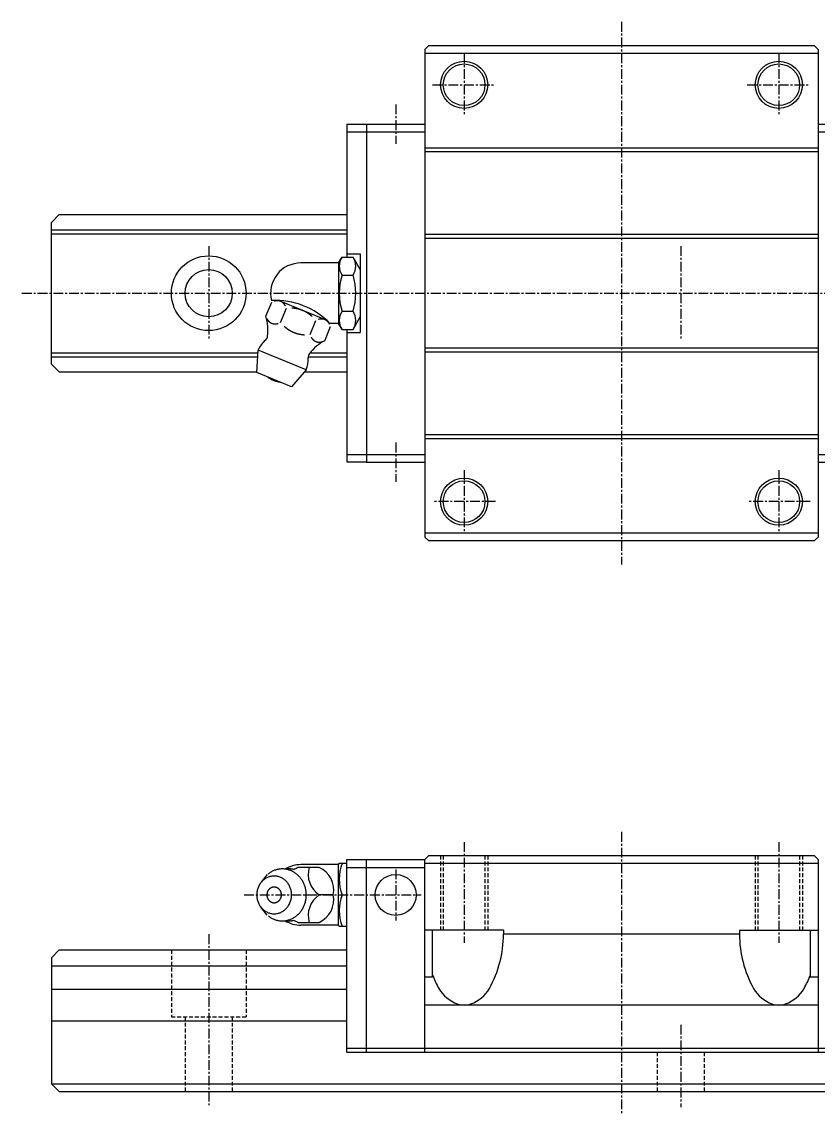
# Model space of a CAD drawing. Extents: x 10 to 336, y 10 to 186.
# Drawn here: x 106.7 to 208, y 47 to 186 of the extents above; entities that cross this region are included whole.
import ezdxf

# ---------------------------------------------------------------- set-up
doc = ezdxf.new("R2010")
doc.units = 0
doc.linetypes.add('CENTER', pattern=[2, 1.25, -0.25, 0.25, -0.25])
doc.linetypes.add('DASHED', pattern=[0.75, 0.5, -0.25])
doc.layers.get('0').update_dxf_attribs({"linetype": 'CONTINUOUS'})
doc.layers.add('CENTER', color=1, linetype='CENTER')

msp = doc.modelspace()

# ---------------------------------------------------------------- linework, layer by layer
at = {"color": 7, "linetype": 'CONTINUOUS'}
for p, q in [((158.46666, 182.99989), (157.96666, 182.49989)), ((157.96666, 182.49989), (157.96666, 120.49992)), ((158.46666, 182.99989), (207.46668, 182.99989)), ((207.46668, 182.99989), (207.96668, 182.49989)), ((207.96668, 182.49989), (207.96668, 120.49992)), ((157.96666, 181.9999), (207.96668, 181.9999)), ((148.06667, 172.99992), (148.06667, 156.09991)), ((148.06667, 172.99992), (150.56667, 172.99992)), ((150.56667, 172.99992), (150.56667, 129.99992)), ((150.56667, 172.99992), (157.96666, 172.99992)), ((207.96666, 172.99993), (215.36665, 172.99993)), ((148.06667, 171.99992), (150.56667, 171.99992)), ((150.56667, 171.99992), (157.96666, 171.99992)), ((207.96666, 171.99993), (215.36665, 171.99993)), ((157.96666, 169.99992), (207.96668, 169.99992)), ((157.96666, 169.49992), (207.96668, 169.49992)), ((110.50001, 160.49992), (111.50002, 161.49992)), ((111.5, 161.49993), (148.06667, 161.49993)), ((110.50001, 142.49989), (110.50001, 160.4999)), ((110.50002, 159.5673), (148.06667, 159.5673)), ((110.50002, 159.06731), (148.06667, 159.06731)), ((157.96666, 158.99992), (207.96668, 158.99992)), ((157.96666, 158.49992), (207.96668, 158.49992)), ((147.00989, 155.34991), (147.4429, 156.09991)), ((147.4429, 156.09991), (148.84289, 156.09991)), ((148.06667, 156.49992), (149.76665, 156.49992)), ((149.76665, 154.49991), (148.84289, 156.09992)), ((149.76665, 156.49992), (149.76665, 146.49992)), ((147.00987, 155.34991), (142.21875, 155.34991)), ((147.00989, 155.34991), (147.00989, 147.6499)), ((147.44291, 153.79991), (148.84288, 153.79991)), ((137.76613, 148.56215), (138.51002, 150.35804)), ((145.53707, 148.01892), (139.37055, 150.57318)), ((139.63699, 147.78722), (140.38087, 149.58311)), ((147.4429, 149.19992), (148.84289, 149.19992)), ((143.3787, 146.23735), (144.12258, 148.03324)), ((147.00987, 147.64992), (145.91363, 147.64992)), ((147.4429, 146.8999), (147.00989, 147.64991)), ((148.84289, 146.8999), (149.76665, 148.49991)), ((145.24955, 145.46242), (145.99344, 147.2583)), ((147.44289, 146.89992), (148.8429, 146.89992)), ((148.06667, 146.89992), (148.06667, 129.99992)), ((148.06667, 146.49992), (149.76665, 146.49992)), ((110.50002, 143.93255), (136.77832, 143.93255)), ((110.50002, 143.43255), (136.74278, 143.43255)), ((136.60101, 141.43764), (136.80276, 144.27652)), ((142.90036, 141.75081), (136.80276, 144.27652)), ((143.14412, 143.43255), (148.06667, 143.43255)), ((143.38823, 143.93255), (148.06667, 143.93255)), ((207.96668, 144.49989), (157.96666, 144.49989)), ((207.96668, 143.99989), (157.96666, 143.99989)), ((110.50003, 142.49992), (111.50004, 141.49993)), ((111.50003, 141.49993), (136.60543, 141.49993)), ((141.03562, 139.60075), (136.60101, 141.43763)), ((142.90036, 141.75081), (141.03563, 139.60076)), ((142.68277, 141.49993), (148.06667, 141.49993)), ((207.96668, 133.49989), (157.96666, 133.49989)), ((207.96668, 132.99989), (157.96666, 132.99989)), ((148.06667, 130.99992), (150.56667, 130.99992)), ((150.56667, 130.99992), (157.96666, 130.99992)), ((207.96666, 130.99993), (215.36665, 130.99993)), ((150.56667, 129.99992), (148.06667, 129.99992)), ((150.56667, 129.99992), (157.96666, 129.99992)), ((207.96666, 129.99993), (215.36665, 129.99993)), ((207.96668, 120.9999), (157.96666, 120.9999)), ((158.46666, 119.99992), (157.96666, 120.49992)), ((207.46668, 119.99992), (158.46666, 119.99992)), ((207.96668, 120.49992), (207.46668, 119.99992)), ((148.06669, 54.99992), (148.06669, 79.49992)), ((148.06669, 79.49992), (150.56669, 79.49992)), ((150.56669, 54.99992), (150.56669, 79.49992)), ((150.56669, 79.49992), (157.9667, 79.49992)), ((158.46638, 79.99992), (157.96643, 79.49996)), ((157.96666, 54.99992), (157.96666, 79.49992)), ((158.46638, 79.99992), (207.46642, 79.99992)), ((207.46639, 79.9999), (207.9664, 79.49988)), ((207.96665, 79.49992), (207.96665, 54.99992)), ((141.86557, 78.50732), (144.55002, 78.50732)), ((147.00987, 78.84991), (142.21455, 78.84991)), ((147.00987, 78.84992), (147.09647, 78.99992)), ((147.00987, 71.14992), (147.00987, 78.84992)), ((148.06669, 78.99992), (147.09647, 78.99992)), ((148.06638, 78.49992), (150.56638, 78.49992)), ((150.56669, 78.49992), (157.9667, 78.49992)), ((207.96665, 78.99992), (157.96666, 78.99992)), ((137.94832, 77.57793), (137.14268, 76.5717)), ((146.33803, 74.99992), (144.54218, 74.99992)), ((147.44289, 74.99992), (148.06669, 74.99992)), ((137.94832, 72.42191), (137.14268, 73.42814)), ((141.86557, 71.49252), (144.55002, 71.49252)), ((147.00987, 71.14991), (142.21875, 71.14991)), ((147.09647, 70.99993), (147.00987, 71.14993)), ((148.06669, 70.99992), (147.09647, 70.99992)), ((167.96657, 70.49992), (157.96657, 70.49992)), ((158.96655, 64.59991), (158.96655, 70.49992)), ((167.96657, 70.49992), (167.96657, 69.99991)), ((197.96658, 69.99992), (167.96657, 69.99992)), ((197.96657, 70.49992), (207.96657, 70.49992)), ((197.96657, 70.49992), (197.96657, 69.99991)), ((206.96658, 70.49992), (206.96658, 64.59991)), ((110.50001, 66.99992), (110.50001, 50.99995)), ((111.50001, 67.99992), (110.50006, 66.99997)), ((111.50001, 67.99992), (148.06669, 67.99992)), ((110.50001, 65.98692), (148.06669, 65.98692)), ((157.96663, 64.59991), (158.96655, 64.59991)), ((206.96658, 64.59991), (207.96651, 64.59991)), ((110.50001, 63.01294), (148.06669, 63.01294)), ((207.96665, 60.99997), (157.96666, 60.99997)), ((110.50001, 58.98692), (148.06669, 58.98692)), ((148.06669, 55.49992), (150.56669, 55.49992)), ((148.06669, 54.99992), (150.56669, 54.99992)), ((150.56669, 55.49992), (157.96666, 55.49992)), ((150.56669, 54.99992), (157.96666, 54.99992)), ((157.96666, 55.49992), (207.96665, 55.49992)), ((157.96666, 54.99992), (207.96665, 54.99992)), ((207.96665, 55.49992), (215.3667, 55.49992)), ((207.96665, 54.99992), (215.3667, 54.99992)), ((110.50001, 50.99995), (330.50001, 50.99995)), ((111.50008, 49.99995), (110.50003, 51)), ((111.50008, 49.99995), (329.49984, 49.99995))]:
    msp.add_line(p, q, dxfattribs=at)
at = {"color": 3, "linetype": 'DASHED'}
for p, q in [((159.9667, 79.99994), (159.9667, 70.49992)), ((160.3167, 79.99992), (160.3167, 70.49992)), ((165.6167, 79.99992), (165.6167, 70.49992)), ((165.9667, 79.99994), (165.9667, 70.49992)), ((199.9667, 79.99994), (199.9667, 70.49992)), ((200.3167, 79.99992), (200.3167, 70.49992)), ((205.6167, 79.99992), (205.6167, 70.49992)), ((205.9667, 79.99994), (205.9667, 70.49992)), ((125.75002, 67.99992), (125.75002, 59.49992)), ((135.25002, 67.99992), (135.25002, 59.49992)), ((125.75002, 59.49992), (135.25002, 59.49992)), ((127.50002, 59.49992), (127.50002, 49.99995)), ((133.50002, 59.49992), (133.50002, 49.99995)), ((187.50001, 54.99992), (187.50001, 49.99995)), ((193.50001, 54.99992), (193.50001, 49.99995))]:
    msp.add_line(p, q, dxfattribs=at)
at = {"color": 7, "linetype": 'CONTINUOUS'}
for points in [[(140.243, 149.906, 0), (140.236, 149.918, 0), (140.229, 149.93, 0), (140.222, 149.942, 0), (140.215, 149.954, 0), (140.208, 149.966, 0), (140.2, 149.977, 0), (140.193, 149.989, 0), (140.186, 150, 0), (140.178, 150.012, 0), (140.17, 150.023, 0), (140.163, 150.034, 0), (140.155, 150.045, 0), (140.147, 150.056, 0), (140.139, 150.067, 0), (140.131, 150.077, 0), (140.123, 150.088, 0), (140.115, 150.098, 0), (140.106, 150.109, 0), (140.098, 150.119, 0), (140.09, 150.129, 0), (140.081, 150.139, 0), (140.073, 150.149, 0), (140.064, 150.159, 0), (140.055, 150.169, 0), (140.046, 150.178, 0), (140.037, 150.188, 0), (140.028, 150.197, 0), (140.019, 150.206, 0), (140.01, 150.215, 0), (140.001, 150.224, 0), (139.992, 150.233, 0), (139.982, 150.242, 0), (139.973, 150.251, 0), (139.963, 150.259, 0), (139.954, 150.268, 0), (139.944, 150.276, 0), (139.935, 150.284, 0), (139.925, 150.292, 0), (139.915, 150.3, 0), (139.905, 150.308, 0), (139.895, 150.316, 0), (139.885, 150.323, 0), (139.875, 150.331, 0), (139.865, 150.338, 0), (139.854, 150.345, 0), (139.844, 150.352, 0), (139.834, 150.359, 0), (139.823, 150.366, 0), (139.813, 150.373, 0), (139.802, 150.38, 0), (139.791, 150.386, 0), (139.781, 150.392, 0), (139.77, 150.399, 0), (139.759, 150.405, 0), (139.748, 150.411, 0), (139.737, 150.416, 0), (139.726, 150.422, 0), (139.715, 150.428, 0), (139.704, 150.433, 0), (139.693, 150.438, 0), (139.682, 150.444, 0), (139.67, 150.449, 0), (139.659, 150.454, 0), (139.648, 150.458, 0), (139.636, 150.463, 0), (139.625, 150.468, 0), (139.613, 150.472, 0), (139.601, 150.476, 0), (139.59, 150.48, 0), (139.578, 150.485, 0), (139.566, 150.488, 0), (139.554, 150.492, 0), (139.543, 150.496, 0), (139.531, 150.499, 0), (139.519, 150.503, 0), (139.507, 150.506, 0), (139.495, 150.509, 0), (139.482, 150.512, 0), (139.47, 150.515, 0), (139.458, 150.517, 0), (139.446, 150.52, 0), (139.434, 150.522, 0), (139.421, 150.525, 0), (139.409, 150.527, 0), (139.397, 150.529, 0), (139.384, 150.531, 0), (139.372, 150.533, 0), (139.359, 150.534, 0), (139.347, 150.536, 0), (139.334, 150.537, 0), (139.321, 150.538, 0), (139.309, 150.539, 0), (139.296, 150.54, 0), (139.283, 150.541, 0), (139.271, 150.542, 0), (139.258, 150.542, 0), (139.245, 150.543, 0), (139.232, 150.543, 0), (139.219, 150.543, 0), (139.206, 150.543, 0), (139.193, 150.543, 0), (139.18, 150.543, 0), (139.167, 150.542, 0), (139.154, 150.542, 0), (139.141, 150.541, 0), (139.128, 150.54, 0), (139.115, 150.539, 0), (139.102, 150.538, 0), (139.089, 150.537, 0), (139.076, 150.536, 0), (139.063, 150.534, 0), (139.049, 150.533, 0), (139.036, 150.531, 0), (139.023, 150.529, 0), (139.01, 150.527, 0), (138.996, 150.525, 0), (138.983, 150.523, 0), (138.97, 150.52, 0), (138.956, 150.518, 0), (138.943, 150.515, 0), (138.93, 150.512, 0), (138.916, 150.509, 0), (138.903, 150.506, 0), (138.89, 150.503, 0), (138.876, 150.499, 0), (138.863, 150.496, 0), (138.849, 150.492, 0), (138.836, 150.489, 0)], [(143.648, 148.534, 0), (143.631, 148.55, 0), (143.614, 148.565, 0), (143.597, 148.58, 0), (143.58, 148.595, 0), (143.563, 148.61, 0), (143.546, 148.624, 0), (143.529, 148.639, 0), (143.512, 148.653, 0), (143.494, 148.668, 0), (143.477, 148.682, 0), (143.459, 148.696, 0), (143.442, 148.71, 0), (143.424, 148.724, 0), (143.407, 148.738, 0), (143.389, 148.752, 0), (143.371, 148.766, 0), (143.353, 148.779, 0), (143.335, 148.793, 0), (143.317, 148.806, 0), (143.299, 148.819, 0), (143.281, 148.832, 0), (143.263, 148.846, 0), (143.245, 148.858, 0), (143.227, 148.871, 0), (143.209, 148.884, 0), (143.19, 148.897, 0), (143.172, 148.909, 0), (143.153, 148.922, 0), (143.135, 148.934, 0), (143.116, 148.946, 0), (143.098, 148.958, 0), (143.079, 148.97, 0), (143.06, 148.982, 0), (143.041, 148.994, 0), (143.023, 149.005, 0), (143.004, 149.017, 0), (142.985, 149.028, 0), (142.966, 149.04, 0), (142.947, 149.051, 0), (142.928, 149.062, 0), (142.908, 149.073, 0), (142.889, 149.084, 0), (142.87, 149.095, 0), (142.851, 149.106, 0), (142.831, 149.116, 0), (142.812, 149.127, 0), (142.792, 149.137, 0), (142.773, 149.147, 0), (142.753, 149.157, 0), (142.734, 149.167, 0), (142.714, 149.177, 0), (142.694, 149.187, 0), (142.674, 149.197, 0), (142.655, 149.206, 0), (142.635, 149.216, 0), (142.615, 149.225, 0), (142.595, 149.234, 0), (142.575, 149.244, 0), (142.555, 149.253, 0), (142.535, 149.261, 0), (142.515, 149.27, 0), (142.494, 149.279, 0), (142.474, 149.288, 0), (142.454, 149.296, 0), (142.433, 149.304, 0), (142.413, 149.313, 0), (142.393, 149.321, 0), (142.372, 149.329, 0), (142.352, 149.337, 0), (142.331, 149.345, 0), (142.31, 149.352, 0), (142.29, 149.36, 0), (142.269, 149.367, 0), (142.248, 149.375, 0), (142.228, 149.382, 0), (142.207, 149.389, 0), (142.186, 149.396, 0), (142.165, 149.403, 0), (142.144, 149.41, 0), (142.123, 149.416, 0), (142.102, 149.423, 0), (142.081, 149.429, 0), (142.06, 149.436, 0), (142.038, 149.442, 0), (142.017, 149.448, 0), (141.996, 149.454, 0), (141.975, 149.46, 0), (141.953, 149.466, 0), (141.932, 149.471, 0), (141.911, 149.477, 0), (141.889, 149.482, 0), (141.868, 149.488, 0), (141.846, 149.493, 0), (141.825, 149.498, 0), (141.803, 149.503, 0), (141.781, 149.508, 0), (141.76, 149.512, 0), (141.738, 149.517, 0), (141.716, 149.521, 0), (141.694, 149.526, 0), (141.673, 149.53, 0), (141.651, 149.534, 0), (141.629, 149.538, 0), (141.607, 149.542, 0), (141.585, 149.546, 0), (141.563, 149.55, 0), (141.541, 149.553, 0), (141.519, 149.557, 0), (141.497, 149.56, 0), (141.475, 149.563, 0), (141.452, 149.567, 0), (141.43, 149.57, 0), (141.408, 149.572, 0), (141.386, 149.575, 0), (141.363, 149.578, 0), (141.341, 149.58, 0), (141.319, 149.583, 0), (141.296, 149.585, 0), (141.274, 149.587, 0), (141.251, 149.59, 0), (141.229, 149.591, 0), (141.206, 149.593, 0), (141.184, 149.595, 0), (141.161, 149.597, 0), (141.139, 149.598, 0), (141.116, 149.6, 0), (141.093, 149.601, 0), (141.071, 149.602, 0)], [(137.904, 148.239, 0), (137.911, 148.227, 0), (137.918, 148.215, 0), (137.925, 148.203, 0), (137.932, 148.191, 0), (137.939, 148.18, 0), (137.947, 148.168, 0), (137.954, 148.156, 0), (137.961, 148.145, 0), (137.969, 148.134, 0), (137.977, 148.122, 0), (137.984, 148.111, 0), (137.992, 148.1, 0), (138, 148.089, 0), (138.008, 148.079, 0), (138.016, 148.068, 0), (138.024, 148.057, 0), (138.032, 148.047, 0), (138.041, 148.036, 0), (138.049, 148.026, 0), (138.057, 148.016, 0), (138.066, 148.006, 0), (138.074, 147.996, 0), (138.083, 147.986, 0), (138.092, 147.977, 0), (138.101, 147.967, 0), (138.11, 147.958, 0), (138.119, 147.948, 0), (138.128, 147.939, 0), (138.137, 147.93, 0), (138.146, 147.921, 0), (138.155, 147.912, 0), (138.165, 147.903, 0), (138.174, 147.894, 0), (138.184, 147.886, 0), (138.193, 147.878, 0), (138.203, 147.869, 0), (138.213, 147.861, 0), (138.222, 147.853, 0), (138.232, 147.845, 0), (138.242, 147.837, 0), (138.252, 147.829, 0), (138.262, 147.822, 0), (138.272, 147.814, 0), (138.282, 147.807, 0), (138.293, 147.8, 0), (138.303, 147.793, 0), (138.313, 147.786, 0), (138.324, 147.779, 0), (138.334, 147.772, 0), (138.345, 147.766, 0), (138.356, 147.759, 0), (138.366, 147.753, 0), (138.377, 147.747, 0), (138.388, 147.741, 0), (138.399, 147.735, 0), (138.41, 147.729, 0), (138.421, 147.723, 0), (138.432, 147.718, 0), (138.443, 147.712, 0), (138.454, 147.707, 0), (138.465, 147.702, 0), (138.477, 147.697, 0), (138.488, 147.692, 0), (138.499, 147.687, 0), (138.511, 147.682, 0), (138.522, 147.678, 0), (138.534, 147.673, 0), (138.546, 147.669, 0), (138.557, 147.665, 0), (138.569, 147.661, 0), (138.581, 147.657, 0), (138.593, 147.653, 0), (138.604, 147.649, 0), (138.616, 147.646, 0), (138.628, 147.643, 0), (138.64, 147.639, 0), (138.652, 147.636, 0), (138.665, 147.633, 0), (138.677, 147.631, 0), (138.689, 147.628, 0), (138.701, 147.625, 0), (138.713, 147.623, 0), (138.726, 147.621, 0), (138.738, 147.618, 0), (138.75, 147.616, 0), (138.763, 147.615, 0), (138.775, 147.613, 0), (138.788, 147.611, 0), (138.8, 147.61, 0), (138.813, 147.608, 0), (138.826, 147.607, 0), (138.838, 147.606, 0), (138.851, 147.605, 0), (138.864, 147.604, 0), (138.876, 147.604, 0), (138.889, 147.603, 0), (138.902, 147.603, 0), (138.915, 147.602, 0), (138.928, 147.602, 0), (138.941, 147.602, 0), (138.954, 147.602, 0), (138.967, 147.603, 0), (138.98, 147.603, 0), (138.993, 147.604, 0), (139.006, 147.604, 0), (139.019, 147.605, 0), (139.032, 147.606, 0), (139.045, 147.607, 0), (139.058, 147.608, 0), (139.071, 147.61, 0), (139.084, 147.611, 0), (139.098, 147.613, 0), (139.111, 147.614, 0), (139.124, 147.616, 0), (139.137, 147.618, 0), (139.151, 147.62, 0), (139.164, 147.623, 0), (139.177, 147.625, 0), (139.191, 147.628, 0), (139.204, 147.63, 0), (139.217, 147.633, 0), (139.231, 147.636, 0), (139.244, 147.639, 0), (139.257, 147.642, 0), (139.271, 147.646, 0), (139.284, 147.649, 0), (139.298, 147.653, 0), (139.311, 147.657, 0)], [(145.855, 147.581, 0), (145.848, 147.593, 0), (145.841, 147.605, 0), (145.834, 147.617, 0), (145.827, 147.629, 0), (145.82, 147.641, 0), (145.813, 147.653, 0), (145.806, 147.664, 0), (145.798, 147.675, 0), (145.791, 147.687, 0), (145.783, 147.698, 0), (145.775, 147.709, 0), (145.767, 147.72, 0), (145.76, 147.731, 0), (145.752, 147.742, 0), (145.744, 147.753, 0), (145.735, 147.763, 0), (145.727, 147.774, 0), (145.719, 147.784, 0), (145.711, 147.794, 0), (145.702, 147.804, 0), (145.694, 147.814, 0), (145.685, 147.824, 0), (145.676, 147.834, 0), (145.668, 147.844, 0), (145.659, 147.853, 0), (145.65, 147.863, 0), (145.641, 147.872, 0), (145.632, 147.882, 0), (145.623, 147.891, 0), (145.614, 147.9, 0), (145.604, 147.909, 0), (145.595, 147.917, 0), (145.585, 147.926, 0), (145.576, 147.935, 0), (145.566, 147.943, 0), (145.557, 147.951, 0), (145.547, 147.959, 0), (145.537, 147.967, 0), (145.527, 147.975, 0), (145.518, 147.983, 0), (145.508, 147.991, 0), (145.497, 147.999, 0), (145.487, 148.006, 0), (145.477, 148.013, 0), (145.467, 148.021, 0), (145.457, 148.028, 0), (145.446, 148.035, 0), (145.436, 148.041, 0), (145.425, 148.048, 0), (145.415, 148.055, 0), (145.404, 148.061, 0), (145.393, 148.068, 0), (145.382, 148.074, 0), (145.372, 148.08, 0), (145.361, 148.086, 0), (145.35, 148.092, 0), (145.339, 148.097, 0), (145.328, 148.103, 0), (145.317, 148.108, 0), (145.305, 148.114, 0), (145.294, 148.119, 0), (145.283, 148.124, 0), (145.271, 148.129, 0), (145.26, 148.134, 0), (145.249, 148.138, 0), (145.237, 148.143, 0), (145.226, 148.147, 0), (145.214, 148.152, 0), (145.202, 148.156, 0), (145.191, 148.16, 0), (145.179, 148.164, 0), (145.167, 148.167, 0), (145.155, 148.171, 0), (145.143, 148.174, 0), (145.131, 148.178, 0), (145.119, 148.181, 0), (145.107, 148.184, 0), (145.095, 148.187, 0), (145.083, 148.19, 0), (145.071, 148.193, 0), (145.058, 148.195, 0), (145.046, 148.198, 0), (145.034, 148.2, 0), (145.022, 148.202, 0), (145.009, 148.204, 0), (144.997, 148.206, 0), (144.984, 148.208, 0), (144.972, 148.209, 0), (144.959, 148.211, 0), (144.947, 148.212, 0), (144.934, 148.213, 0), (144.921, 148.214, 0), (144.909, 148.215, 0), (144.896, 148.216, 0), (144.883, 148.217, 0), (144.87, 148.217, 0), (144.858, 148.218, 0), (144.845, 148.218, 0), (144.832, 148.218, 0), (144.819, 148.218, 0), (144.806, 148.218, 0), (144.793, 148.218, 0), (144.78, 148.217, 0), (144.767, 148.217, 0), (144.754, 148.216, 0), (144.741, 148.215, 0), (144.728, 148.215, 0), (144.715, 148.213, 0), (144.702, 148.212, 0), (144.688, 148.211, 0), (144.675, 148.209, 0), (144.662, 148.208, 0), (144.649, 148.206, 0), (144.636, 148.204, 0), (144.622, 148.202, 0), (144.609, 148.2, 0), (144.596, 148.198, 0), (144.582, 148.195, 0), (144.569, 148.193, 0), (144.556, 148.19, 0), (144.542, 148.187, 0), (144.529, 148.184, 0), (144.516, 148.181, 0), (144.502, 148.178, 0), (144.489, 148.175, 0), (144.475, 148.171, 0), (144.462, 148.168, 0), (144.449, 148.164, 0)], [(140.111, 147.286, 0), (140.128, 147.271, 0), (140.145, 147.256, 0), (140.162, 147.241, 0), (140.179, 147.226, 0), (140.196, 147.211, 0), (140.214, 147.196, 0), (140.231, 147.182, 0), (140.248, 147.167, 0), (140.265, 147.153, 0), (140.283, 147.138, 0), (140.3, 147.124, 0), (140.318, 147.11, 0), (140.335, 147.096, 0), (140.353, 147.082, 0), (140.371, 147.068, 0), (140.389, 147.055, 0), (140.406, 147.041, 0), (140.424, 147.028, 0), (140.442, 147.014, 0), (140.46, 147.001, 0), (140.478, 146.988, 0), (140.496, 146.975, 0), (140.515, 146.962, 0), (140.533, 146.949, 0), (140.551, 146.936, 0), (140.569, 146.924, 0), (140.588, 146.911, 0), (140.606, 146.899, 0), (140.625, 146.887, 0), (140.643, 146.874, 0), (140.662, 146.862, 0), (140.681, 146.85, 0), (140.699, 146.838, 0), (140.718, 146.827, 0), (140.737, 146.815, 0), (140.756, 146.803, 0), (140.775, 146.792, 0), (140.794, 146.781, 0), (140.813, 146.769, 0), (140.832, 146.758, 0), (140.851, 146.747, 0), (140.87, 146.736, 0), (140.89, 146.726, 0), (140.909, 146.715, 0), (140.928, 146.704, 0), (140.948, 146.694, 0), (140.967, 146.684, 0), (140.987, 146.673, 0), (141.006, 146.663, 0), (141.026, 146.653, 0), (141.046, 146.643, 0), (141.065, 146.633, 0), (141.085, 146.624, 0), (141.105, 146.614, 0), (141.125, 146.605, 0), (141.145, 146.595, 0), (141.165, 146.586, 0), (141.185, 146.577, 0), (141.205, 146.568, 0), (141.225, 146.559, 0), (141.245, 146.55, 0), (141.265, 146.541, 0), (141.285, 146.533, 0), (141.306, 146.524, 0), (141.326, 146.516, 0), (141.346, 146.508, 0), (141.367, 146.5, 0), (141.387, 146.492, 0), (141.408, 146.484, 0), (141.429, 146.476, 0), (141.449, 146.468, 0), (141.47, 146.461, 0), (141.49, 146.453, 0), (141.511, 146.446, 0), (141.532, 146.439, 0), (141.553, 146.431, 0), (141.574, 146.424, 0), (141.595, 146.418, 0), (141.616, 146.411, 0), (141.637, 146.404, 0), (141.658, 146.398, 0), (141.679, 146.391, 0), (141.7, 146.385, 0), (141.721, 146.379, 0), (141.742, 146.372, 0), (141.764, 146.366, 0), (141.785, 146.361, 0), (141.806, 146.355, 0), (141.828, 146.349, 0), (141.849, 146.344, 0), (141.87, 146.338, 0), (141.892, 146.333, 0), (141.913, 146.328, 0), (141.935, 146.323, 0), (141.957, 146.318, 0), (141.978, 146.313, 0), (142, 146.308, 0), (142.022, 146.303, 0), (142.043, 146.299, 0), (142.065, 146.295, 0), (142.087, 146.29, 0), (142.109, 146.286, 0), (142.131, 146.282, 0), (142.153, 146.278, 0), (142.175, 146.274, 0), (142.197, 146.271, 0), (142.219, 146.267, 0), (142.241, 146.264, 0), (142.263, 146.26, 0), (142.285, 146.257, 0), (142.307, 146.254, 0), (142.329, 146.251, 0), (142.352, 146.248, 0), (142.374, 146.245, 0), (142.396, 146.243, 0), (142.418, 146.24, 0), (142.441, 146.238, 0), (142.463, 146.235, 0), (142.486, 146.233, 0), (142.508, 146.231, 0), (142.531, 146.229, 0), (142.553, 146.227, 0), (142.576, 146.225, 0), (142.598, 146.224, 0), (142.621, 146.222, 0), (142.643, 146.221, 0), (142.666, 146.22, 0), (142.689, 146.218, 0)], [(143.517, 145.914, 0), (143.524, 145.902, 0), (143.531, 145.89, 0), (143.538, 145.878, 0), (143.545, 145.867, 0), (143.552, 145.855, 0), (143.559, 145.843, 0), (143.567, 145.832, 0), (143.574, 145.82, 0), (143.582, 145.809, 0), (143.589, 145.798, 0), (143.597, 145.786, 0), (143.605, 145.775, 0), (143.613, 145.765, 0), (143.621, 145.754, 0), (143.629, 145.743, 0), (143.637, 145.733, 0), (143.645, 145.722, 0), (143.653, 145.712, 0), (143.661, 145.701, 0), (143.67, 145.691, 0), (143.678, 145.681, 0), (143.687, 145.671, 0), (143.696, 145.661, 0), (143.704, 145.652, 0), (143.713, 145.642, 0), (143.722, 145.633, 0), (143.731, 145.623, 0), (143.74, 145.614, 0), (143.749, 145.605, 0), (143.759, 145.596, 0), (143.768, 145.587, 0), (143.777, 145.578, 0), (143.787, 145.57, 0), (143.796, 145.561, 0), (143.806, 145.553, 0), (143.815, 145.544, 0), (143.825, 145.536, 0), (143.835, 145.528, 0), (143.845, 145.52, 0), (143.855, 145.512, 0), (143.865, 145.505, 0), (143.875, 145.497, 0), (143.885, 145.49, 0), (143.895, 145.482, 0), (143.905, 145.475, 0), (143.916, 145.468, 0), (143.926, 145.461, 0), (143.936, 145.454, 0), (143.947, 145.448, 0), (143.958, 145.441, 0), (143.968, 145.434, 0), (143.979, 145.428, 0), (143.99, 145.422, 0), (144.001, 145.416, 0), (144.011, 145.41, 0), (144.022, 145.404, 0), (144.033, 145.398, 0), (144.044, 145.393, 0), (144.056, 145.387, 0), (144.067, 145.382, 0), (144.078, 145.377, 0), (144.089, 145.372, 0), (144.101, 145.367, 0), (144.112, 145.362, 0), (144.124, 145.357, 0), (144.135, 145.353, 0), (144.147, 145.348, 0), (144.158, 145.344, 0), (144.17, 145.34, 0), (144.182, 145.336, 0), (144.193, 145.332, 0), (144.205, 145.328, 0), (144.217, 145.325, 0), (144.229, 145.321, 0), (144.241, 145.318, 0), (144.253, 145.315, 0), (144.265, 145.312, 0), (144.277, 145.309, 0), (144.289, 145.306, 0), (144.301, 145.303, 0), (144.314, 145.3, 0), (144.326, 145.298, 0), (144.338, 145.296, 0), (144.351, 145.294, 0), (144.363, 145.292, 0), (144.375, 145.29, 0), (144.388, 145.288, 0), (144.4, 145.286, 0), (144.413, 145.285, 0), (144.426, 145.283, 0), (144.438, 145.282, 0), (144.451, 145.281, 0), (144.463, 145.28, 0), (144.476, 145.279, 0), (144.489, 145.279, 0), (144.502, 145.278, 0), (144.515, 145.278, 0), (144.527, 145.278, 0), (144.54, 145.277, 0), (144.553, 145.277, 0), (144.566, 145.278, 0), (144.579, 145.278, 0), (144.592, 145.278, 0), (144.605, 145.279, 0), (144.618, 145.279, 0), (144.631, 145.28, 0), (144.644, 145.281, 0), (144.657, 145.282, 0), (144.671, 145.283, 0), (144.684, 145.285, 0), (144.697, 145.286, 0), (144.71, 145.288, 0), (144.723, 145.29, 0), (144.737, 145.291, 0), (144.75, 145.293, 0), (144.763, 145.296, 0), (144.776, 145.298, 0), (144.79, 145.3, 0), (144.803, 145.303, 0), (144.816, 145.306, 0), (144.83, 145.308, 0), (144.843, 145.311, 0), (144.857, 145.314, 0), (144.87, 145.318, 0), (144.883, 145.321, 0), (144.897, 145.324, 0), (144.91, 145.328, 0), (144.924, 145.332, 0)], [(138.041, 72.345, 0), (138.126, 72.279, 0), (138.214, 72.2163, 0), (138.304, 72.1568, 0), (138.395, 72.1008, 0), (138.488, 72.0482, 0), (138.583, 71.999, 0), (138.68, 71.9535, 0), (138.777, 71.9116, 0), (138.876, 71.8733, 0), (138.976, 71.8388, 0), (139.078, 71.808, 0), (139.18, 71.781, 0), (139.283, 71.7579, 0), (139.386, 71.7386, 0), (139.49, 71.7232, 0), (139.595, 71.7116, 0), (139.7, 71.704, 0), (139.805, 71.7003, 0), (139.91, 71.7005, 0), (140.015, 71.7047, 0), (140.12, 71.7127, 0), (140.224, 71.7247, 0), (140.329, 71.7406, 0), (140.432, 71.7603, 0), (140.535, 71.7839, 0), (140.637, 71.8113, 0), (140.738, 71.8425, 0), (140.838, 71.8775, 0), (140.937, 71.9161, 0), (141.035, 71.9585, 0), (141.131, 72.0044, 0), (141.225, 72.0539, 0), (141.318, 72.1069, 0), (141.41, 72.1634, 0), (141.499, 72.2232, 0), (141.586, 72.2863, 0), (141.672, 72.3527, 0), (141.755, 72.4222, 0), (141.836, 72.4947, 0), (141.915, 72.5703, 0), (141.991, 72.6487, 0), (142.064, 72.7299, 0), (142.135, 72.8138, 0), (142.204, 72.9003, 0), (142.269, 72.9894, 0), (142.332, 73.0808, 0), (142.391, 73.1745, 0), (142.448, 73.2703, 0), (142.502, 73.3682, 0), (142.552, 73.4681, 0), (142.599, 73.5698, 0), (142.643, 73.6731, 0), (142.684, 73.7781, 0), (142.721, 73.8845, 0), (142.755, 73.9922, 0), (142.785, 74.1011, 0), (142.812, 74.2111, 0), (142.835, 74.3221, 0), (142.855, 74.4338, 0), (142.871, 74.5462, 0), (142.884, 74.6592, 0), (142.893, 74.7725, 0), (142.899, 74.8862, 0), (142.9, 74.9999, 0), (142.899, 75.1137, 0), (142.893, 75.2273, 0), (142.884, 75.3407, 0), (142.871, 75.4536, 0), (142.855, 75.566, 0), (142.835, 75.6778, 0), (142.812, 75.7887, 0), (142.785, 75.8987, 0), (142.755, 76.0076, 0), (142.721, 76.1154, 0), (142.684, 76.2218, 0), (142.643, 76.3267, 0), (142.599, 76.4301, 0), (142.552, 76.5318, 0), (142.502, 76.6316, 0), (142.448, 76.7295, 0), (142.391, 76.8254, 0), (142.332, 76.9191, 0), (142.269, 77.0105, 0), (142.204, 77.0995, 0), (142.135, 77.186, 0), (142.064, 77.2699, 0), (141.991, 77.3512, 0), (141.915, 77.4296, 0), (141.836, 77.5051, 0), (141.755, 77.5777, 0), (141.672, 77.6472, 0), (141.586, 77.7135, 0), (141.499, 77.7766, 0), (141.41, 77.8365, 0), (141.318, 77.8929, 0), (141.225, 77.9459, 0), (141.131, 77.9954, 0), (141.035, 78.0414, 0), (140.937, 78.0837, 0), (140.838, 78.1224, 0), (140.738, 78.1573, 0), (140.637, 78.1885, 0), (140.535, 78.216, 0), (140.432, 78.2395, 0), (140.329, 78.2593, 0), (140.224, 78.2751, 0), (140.12, 78.2871, 0), (140.015, 78.2952, 0), (139.91, 78.2993, 0), (139.805, 78.2995, 0), (139.7, 78.2958, 0), (139.595, 78.2882, 0), (139.49, 78.2767, 0), (139.386, 78.2613, 0), (139.283, 78.242, 0), (139.18, 78.2188, 0), (139.078, 78.1918, 0), (138.976, 78.161, 0), (138.876, 78.1265, 0), (138.777, 78.0883, 0), (138.68, 78.0463, 0), (138.583, 78.0008, 0), (138.488, 77.9517, 0), (138.395, 77.8991, 0), (138.304, 77.843, 0), (138.214, 77.7835, 0), (138.126, 77.7208, 0), (138.041, 77.6548, 0)], [(141.225, 78.2526, 0), (141.218, 78.2539, 0), (141.211, 78.2552, 0), (141.204, 78.2565, 0), (141.197, 78.2577, 0), (141.19, 78.2589, 0), (141.183, 78.2602, 0), (141.176, 78.2613, 0), (141.169, 78.2625, 0), (141.162, 78.2637, 0), (141.155, 78.2648, 0), (141.148, 78.2659, 0), (141.141, 78.267, 0), (141.134, 78.2681, 0), (141.127, 78.2692, 0), (141.119, 78.2702, 0), (141.112, 78.2712, 0), (141.105, 78.2722, 0), (141.098, 78.2732, 0), (141.091, 78.2742, 0), (141.084, 78.2752, 0), (141.077, 78.2761, 0), (141.07, 78.277, 0), (141.063, 78.2779, 0), (141.056, 78.2788, 0), (141.048, 78.2797, 0), (141.041, 78.2805, 0), (141.034, 78.2813, 0), (141.027, 78.2822, 0), (141.02, 78.283, 0), (141.013, 78.2837, 0), (141.006, 78.2845, 0), (140.999, 78.2852, 0), (140.992, 78.2859, 0), (140.984, 78.2866, 0), (140.977, 78.2873, 0), (140.97, 78.288, 0), (140.963, 78.2886, 0), (140.956, 78.2893, 0), (140.949, 78.2899, 0), (140.942, 78.2905, 0), (140.934, 78.2911, 0), (140.927, 78.2916, 0), (140.92, 78.2922, 0), (140.913, 78.2927, 0), (140.906, 78.2932, 0), (140.899, 78.2937, 0), (140.892, 78.2941, 0), (140.885, 78.2946, 0), (140.877, 78.295, 0), (140.87, 78.2954, 0), (140.863, 78.2958, 0), (140.856, 78.2962, 0), (140.849, 78.2966, 0), (140.842, 78.2969, 0), (140.835, 78.2972, 0), (140.827, 78.2975, 0), (140.82, 78.2978, 0), (140.813, 78.2981, 0), (140.806, 78.2983, 0), (140.799, 78.2986, 0), (140.792, 78.2988, 0), (140.784, 78.299, 0), (140.777, 78.2991, 0), (140.77, 78.2993, 0), (140.763, 78.2994, 0), (140.756, 78.2996, 0), (140.749, 78.2997, 0), (140.742, 78.2998, 0), (140.734, 78.2998, 0), (140.727, 78.2999, 0), (140.72, 78.2999, 0), (140.713, 78.2999, 0), (140.706, 78.2999, 0), (140.699, 78.2999, 0), (140.691, 78.2999, 0), (140.684, 78.2998, 0), (140.677, 78.2997, 0), (140.67, 78.2996, 0), (140.663, 78.2995, 0), (140.656, 78.2994, 0), (140.649, 78.2992, 0), (140.641, 78.2991, 0), (140.634, 78.2989, 0), (140.627, 78.2987, 0), (140.62, 78.2984, 0), (140.613, 78.2982, 0), (140.606, 78.2979, 0), (140.599, 78.2977, 0), (140.591, 78.2974, 0), (140.584, 78.2971, 0), (140.577, 78.2967, 0), (140.57, 78.2964, 0), (140.563, 78.296, 0), (140.556, 78.2956, 0), (140.549, 78.2952, 0), (140.541, 78.2948, 0), (140.534, 78.2944, 0), (140.527, 78.2939, 0), (140.52, 78.2934, 0), (140.513, 78.2929, 0), (140.506, 78.2924, 0), (140.499, 78.2919, 0), (140.491, 78.2913, 0), (140.484, 78.2908, 0), (140.477, 78.2902, 0), (140.47, 78.2896, 0), (140.463, 78.289, 0), (140.456, 78.2883, 0), (140.449, 78.2877, 0), (140.441, 78.287, 0), (140.434, 78.2863, 0), (140.427, 78.2856, 0), (140.42, 78.2848, 0), (140.413, 78.2841, 0), (140.406, 78.2833, 0), (140.399, 78.2825, 0), (140.392, 78.2817, 0), (140.385, 78.2809, 0), (140.377, 78.2801, 0), (140.37, 78.2792, 0), (140.363, 78.2784, 0), (140.356, 78.2775, 0), (140.349, 78.2765, 0), (140.342, 78.2756, 0), (140.335, 78.2747, 0), (140.328, 78.2737, 0), (140.321, 78.2727, 0), (140.314, 78.2717, 0)], [(138.818, 72.5999, 0), (138.927, 72.6028, 0), (139.036, 72.6115, 0), (139.144, 72.6259, 0), (139.251, 72.646, 0), (139.357, 72.6718, 0), (139.462, 72.7033, 0), (139.565, 72.7402, 0), (139.667, 72.7826, 0), (139.766, 72.8303, 0), (139.864, 72.8833, 0), (139.958, 72.9414, 0), (140.05, 73.0044, 0), (140.139, 73.0722, 0), (140.225, 73.1447, 0), (140.307, 73.2216, 0), (140.386, 73.3029, 0), (140.461, 73.3882, 0), (140.532, 73.4774, 0), (140.599, 73.5702, 0), (140.662, 73.6666, 0), (140.72, 73.7661, 0), (140.774, 73.8686, 0), (140.823, 73.9738, 0), (140.867, 74.0815, 0), (140.906, 74.1914, 0), (140.94, 74.3032, 0), (140.969, 74.4168, 0), (140.993, 74.5317, 0), (141.012, 74.6478, 0), (141.025, 74.7647, 0), (141.033, 74.8822, 0), (141.036, 74.9999, 0), (141.033, 75.1177, 0), (141.025, 75.2352, 0), (141.012, 75.3521, 0), (140.993, 75.4681, 0), (140.969, 75.5831, 0), (140.94, 75.6966, 0), (140.906, 75.8085, 0), (140.867, 75.9184, 0), (140.823, 76.0261, 0), (140.774, 76.1313, 0), (140.72, 76.2338, 0), (140.662, 76.3333, 0), (140.599, 76.4296, 0), (140.532, 76.5225, 0), (140.461, 76.6117, 0), (140.386, 76.697, 0), (140.307, 76.7782, 0), (140.225, 76.8551, 0), (140.139, 76.9276, 0), (140.05, 76.9954, 0), (139.958, 77.0585, 0), (139.864, 77.1165, 0), (139.766, 77.1695, 0), (139.667, 77.2172, 0), (139.565, 77.2596, 0), (139.462, 77.2966, 0), (139.357, 77.328, 0), (139.251, 77.3538, 0), (139.144, 77.3739, 0), (139.036, 77.3884, 0), (138.927, 77.397, 0), (138.818, 77.3999, 0), (138.71, 77.397, 0), (138.601, 77.3884, 0), (138.493, 77.3739, 0), (138.386, 77.3538, 0), (138.28, 77.328, 0), (138.175, 77.2966, 0), (138.071, 77.2596, 0), (137.97, 77.2172, 0), (137.87, 77.1695, 0), (137.773, 77.1165, 0), (137.678, 77.0585, 0), (137.586, 76.9954, 0), (137.497, 76.9276, 0), (137.412, 76.8551, 0), (137.329, 76.7782, 0), (137.25, 76.697, 0), (137.175, 76.6117, 0), (137.104, 76.5225, 0), (137.037, 76.4296, 0), (136.975, 76.3333, 0), (136.916, 76.2338, 0), (136.863, 76.1313, 0), (136.814, 76.0261, 0), (136.77, 75.9184, 0), (136.731, 75.8085, 0), (136.696, 75.6966, 0), (136.667, 75.5831, 0), (136.644, 75.4681, 0), (136.625, 75.3521, 0), (136.612, 75.2352, 0), (136.604, 75.1177, 0), (136.601, 74.9999, 0), (136.604, 74.8822, 0), (136.612, 74.7647, 0), (136.625, 74.6478, 0), (136.644, 74.5317, 0), (136.667, 74.4168, 0), (136.696, 74.3032, 0), (136.731, 74.1914, 0), (136.77, 74.0815, 0), (136.814, 73.9738, 0), (136.863, 73.8686, 0), (136.916, 73.7661, 0), (136.975, 73.6666, 0), (137.037, 73.5702, 0), (137.104, 73.4774, 0), (137.175, 73.3882, 0), (137.25, 73.3029, 0), (137.329, 73.2216, 0), (137.412, 73.1447, 0), (137.497, 73.0722, 0), (137.586, 73.0044, 0), (137.678, 72.9414, 0), (137.773, 72.8833, 0), (137.87, 72.8303, 0), (137.97, 72.7826, 0), (138.071, 72.7402, 0), (138.175, 72.7033, 0), (138.28, 72.6718, 0), (138.386, 72.646, 0), (138.493, 72.6259, 0), (138.601, 72.6115, 0), (138.71, 72.6028, 0), (138.818, 72.5999, 0)], [(138.818, 73.9999, 0), (138.864, 74.0011, 0), (138.909, 74.0047, 0), (138.954, 74.0107, 0), (138.999, 74.0191, 0), (139.043, 74.0299, 0), (139.087, 74.043, 0), (139.13, 74.0584, 0), (139.172, 74.076, 0), (139.213, 74.0959, 0), (139.254, 74.118, 0), (139.293, 74.1422, 0), (139.332, 74.1685, 0), (139.369, 74.1967, 0), (139.404, 74.2269, 0), (139.439, 74.259, 0), (139.472, 74.2928, 0), (139.503, 74.3284, 0), (139.532, 74.3655, 0), (139.56, 74.4042, 0), (139.586, 74.4444, 0), (139.611, 74.4858, 0), (139.633, 74.5285, 0), (139.653, 74.5724, 0), (139.672, 74.6172, 0), (139.688, 74.663, 0), (139.702, 74.7096, 0), (139.715, 74.7569, 0), (139.724, 74.8048, 0), (139.732, 74.8532, 0), (139.738, 74.9019, 0), (139.741, 74.9509, 0), (139.742, 74.9999, 0), (139.741, 75.049, 0), (139.738, 75.0979, 0), (139.732, 75.1466, 0), (139.724, 75.195, 0), (139.715, 75.2429, 0), (139.702, 75.2902, 0), (139.688, 75.3368, 0), (139.672, 75.3826, 0), (139.653, 75.4275, 0), (139.633, 75.4713, 0), (139.611, 75.514, 0), (139.586, 75.5555, 0), (139.56, 75.5956, 0), (139.532, 75.6343, 0), (139.503, 75.6715, 0), (139.472, 75.707, 0), (139.439, 75.7409, 0), (139.404, 75.7729, 0), (139.369, 75.8031, 0), (139.332, 75.8314, 0), (139.293, 75.8576, 0), (139.254, 75.8818, 0), (139.213, 75.9039, 0), (139.172, 75.9238, 0), (139.13, 75.9415, 0), (139.087, 75.9569, 0), (139.043, 75.9699, 0), (138.999, 75.9807, 0), (138.954, 75.9891, 0), (138.909, 75.9951, 0), (138.864, 75.9987, 0), (138.818, 75.9999, 0), (138.773, 75.9987, 0), (138.728, 75.9951, 0), (138.683, 75.9891, 0), (138.638, 75.9807, 0), (138.594, 75.9699, 0), (138.55, 75.9569, 0), (138.507, 75.9415, 0), (138.465, 75.9238, 0), (138.423, 75.9039, 0), (138.383, 75.8818, 0), (138.343, 75.8576, 0), (138.305, 75.8314, 0), (138.268, 75.8031, 0), (138.232, 75.7729, 0), (138.198, 75.7409, 0), (138.165, 75.707, 0), (138.134, 75.6715, 0), (138.104, 75.6343, 0), (138.076, 75.5956, 0), (138.05, 75.5555, 0), (138.026, 75.514, 0), (138.004, 75.4713, 0), (137.983, 75.4275, 0), (137.965, 75.3826, 0), (137.948, 75.3368, 0), (137.934, 75.2902, 0), (137.922, 75.2429, 0), (137.912, 75.195, 0), (137.904, 75.1466, 0), (137.899, 75.0979, 0), (137.896, 75.049, 0), (137.894, 74.9999, 0), (137.896, 74.9509, 0), (137.899, 74.9019, 0), (137.904, 74.8532, 0), (137.912, 74.8048, 0), (137.922, 74.7569, 0), (137.934, 74.7096, 0), (137.948, 74.663, 0), (137.965, 74.6172, 0), (137.983, 74.5724, 0), (138.004, 74.5285, 0), (138.026, 74.4858, 0), (138.05, 74.4444, 0), (138.076, 74.4042, 0), (138.104, 74.3655, 0), (138.134, 74.3284, 0), (138.165, 74.2928, 0), (138.198, 74.259, 0), (138.232, 74.2269, 0), (138.268, 74.1967, 0), (138.305, 74.1685, 0), (138.343, 74.1422, 0), (138.383, 74.118, 0), (138.423, 74.0959, 0), (138.465, 74.076, 0), (138.507, 74.0584, 0), (138.55, 74.043, 0), (138.594, 74.0299, 0), (138.638, 74.0191, 0), (138.683, 74.0107, 0), (138.728, 74.0047, 0), (138.773, 74.0011, 0), (138.818, 73.9999, 0)], [(140.314, 71.7281, 0), (140.321, 71.7271, 0), (140.328, 71.7261, 0), (140.335, 71.7252, 0), (140.342, 71.7242, 0), (140.349, 71.7233, 0), (140.356, 71.7224, 0), (140.363, 71.7215, 0), (140.37, 71.7206, 0), (140.377, 71.7198, 0), (140.385, 71.7189, 0), (140.392, 71.7181, 0), (140.399, 71.7173, 0), (140.406, 71.7165, 0), (140.413, 71.7157, 0), (140.42, 71.715, 0), (140.427, 71.7143, 0), (140.434, 71.7136, 0), (140.441, 71.7129, 0), (140.449, 71.7122, 0), (140.456, 71.7115, 0), (140.463, 71.7109, 0), (140.47, 71.7103, 0), (140.477, 71.7097, 0), (140.484, 71.7091, 0), (140.491, 71.7085, 0), (140.499, 71.708, 0), (140.506, 71.7074, 0), (140.513, 71.7069, 0), (140.52, 71.7064, 0), (140.527, 71.7059, 0), (140.534, 71.7055, 0), (140.541, 71.705, 0), (140.549, 71.7046, 0), (140.556, 71.7042, 0), (140.563, 71.7038, 0), (140.57, 71.7035, 0), (140.577, 71.7031, 0), (140.584, 71.7028, 0), (140.591, 71.7025, 0), (140.599, 71.7022, 0), (140.606, 71.7019, 0), (140.613, 71.7016, 0), (140.62, 71.7014, 0), (140.627, 71.7012, 0), (140.634, 71.701, 0), (140.641, 71.7008, 0), (140.649, 71.7006, 0), (140.656, 71.7005, 0), (140.663, 71.7003, 0), (140.67, 71.7002, 0), (140.677, 71.7001, 0), (140.684, 71.7, 0), (140.691, 71.7, 0), (140.699, 71.6999, 0), (140.706, 71.6999, 0), (140.713, 71.6999, 0), (140.72, 71.6999, 0), (140.727, 71.7, 0), (140.734, 71.7, 0), (140.742, 71.7001, 0), (140.749, 71.7002, 0), (140.756, 71.7003, 0), (140.763, 71.7004, 0), (140.77, 71.7005, 0), (140.777, 71.7007, 0), (140.784, 71.7009, 0), (140.792, 71.7011, 0), (140.799, 71.7013, 0), (140.806, 71.7015, 0), (140.813, 71.7018, 0), (140.82, 71.702, 0), (140.827, 71.7023, 0), (140.835, 71.7026, 0), (140.842, 71.7029, 0), (140.849, 71.7033, 0), (140.856, 71.7036, 0), (140.863, 71.704, 0), (140.87, 71.7044, 0), (140.877, 71.7048, 0), (140.885, 71.7053, 0), (140.892, 71.7057, 0), (140.899, 71.7062, 0), (140.906, 71.7067, 0), (140.913, 71.7072, 0), (140.92, 71.7077, 0), (140.927, 71.7082, 0), (140.934, 71.7088, 0), (140.942, 71.7094, 0), (140.949, 71.71, 0), (140.956, 71.7106, 0), (140.963, 71.7112, 0), (140.97, 71.7118, 0), (140.977, 71.7125, 0), (140.984, 71.7132, 0), (140.992, 71.7139, 0), (140.999, 71.7146, 0), (141.006, 71.7154, 0), (141.013, 71.7161, 0), (141.02, 71.7169, 0), (141.027, 71.7177, 0), (141.034, 71.7185, 0), (141.041, 71.7193, 0), (141.048, 71.7202, 0), (141.056, 71.721, 0), (141.063, 71.7219, 0), (141.07, 71.7228, 0), (141.077, 71.7237, 0), (141.084, 71.7247, 0), (141.091, 71.7256, 0), (141.098, 71.7266, 0), (141.105, 71.7276, 0), (141.112, 71.7286, 0), (141.119, 71.7296, 0), (141.127, 71.7307, 0), (141.134, 71.7317, 0), (141.141, 71.7328, 0), (141.148, 71.7339, 0), (141.155, 71.735, 0), (141.162, 71.7362, 0), (141.169, 71.7373, 0), (141.176, 71.7385, 0), (141.183, 71.7397, 0), (141.19, 71.7409, 0), (141.197, 71.7421, 0), (141.204, 71.7434, 0), (141.211, 71.7446, 0), (141.218, 71.7459, 0), (141.225, 71.7472, 0)]]:
    msp.add_polyline3d(points, dxfattribs=at)
at = {"color": 3, "linetype": 'CONTINUOUS'}
for centre in [(162.9667, 177.99997), (202.9667, 177.99997), (162.9667, 124.99985), (202.9667, 124.99985)]:
    msp.add_circle(centre, 3, dxfattribs=at)
at = {"color": 7, "linetype": 'CONTINUOUS'}
for centre, radius in [((162.9667, 177.99997), 2.65), ((202.9667, 177.99997), 2.65), ((130.50003, 151.49993), 4.75), ((130.50003, 151.49993), 3), ((162.9667, 124.99985), 2.65), ((202.9667, 124.99985), 2.65), ((154.26669, 74.99992), 2.6)]:
    msp.add_circle(centre, radius, dxfattribs=at)
for centre, radius, start, end in [((149.17849, 154.94992), 2.08201, 146.47182, 213.5286), ((147.1073, 154.94992), 2.08201, 326.47139, 33.52817), ((142.21665, 151.49992), 3.85, 89.968762, 194.04723), ((154.90485, 151.49992), 7.80837, 162.86914, 197.13084), ((141.38094, 151.49992), 7.80837, 342.86914, 17.13084), ((139.00966, 140.98113), 9.59883, 44.007273, 93.152491), ((149.17849, 148.0499), 2.08201, 146.47133, 213.52761), ((147.1073, 148.0499), 2.08201, 326.47237, 33.52862), ((132.03338, 146.79144), 6, 352.73345, 17.16478), ((137.19162, 146.13371), 0.8, 310.44873, 352.73339), ((139.85156, 143.01367), 3.3, 130.44869, 157.49996), ((148.05113, 140.15666), 6, 117.83518, 142.26651), ((139.85156, 143.01367), 3.3, 337.50005, 4.55131), ((143.93863, 143.339), 0.8, 142.26662, 184.55122), ((139.99907, 143.36978), 3.2, 232.12322, 262.87666), ((142.21665, 74.99991), 3.85, 89.968762, 121.61585), ((139.16087, 83.86312), 6, 290.5447, 296.79398), ((146.3174, 77.63346), 3.17599, 164.02917, 236.01673), ((143.22057, 75.60683), 3.17599, 348.98351, 65.3755), ((153.04298, 76.99992), 5.94651, 160.3465, 199.65353), ((146.3174, 72.36639), 3.17599, 123.98327, 195.97083), ((143.22057, 74.39302), 3.17599, 294.6245, 11.01649), ((153.04299, 72.99992), 5.94651, 160.3465, 199.65353), ((142.21665, 74.99994), 3.85, 238.38415, 270.03124), ((139.16087, 66.13672), 6, 63.206024, 69.455304), ((153.76712, 69.99991), 14.19961, 330.952454, 359.999939), ((212.16622, 69.99991), 14.19961, 180.000061, 209.047546), ((172.16635, 69.99989), 14.19961, 201.6292344, 209.047424), ((193.76699, 69.99989), 14.19961, 330.952576, 338.3707656), ((163.73148, 65.46393), 4.62517, 210.657883, 249.32489), ((162.20197, 65.46393), 4.62517, 290.674988, 329.34198), ((203.73137, 65.46393), 4.62517, 210.65802, 249.325012), ((202.20186, 65.46393), 4.62517, 290.67511, 329.342117), ((162.96672, 63.82495), 2.82504, 252.101089, 270.000031), ((162.96672, 63.82495), 2.82504, 270.000031, 287.898773), ((202.96662, 63.82495), 2.82504, 252.101227, 269.999969), ((202.96662, 63.82495), 2.82504, 269.999969, 287.898911)]:
    msp.add_arc(centre, radius, start, end, dxfattribs=at)
at = {"layer": 'CENTER', "color": 1, "linetype": 'CENTER'}
for p, q in [((182.96667, 185.99989), (182.96667, 116.99992)), ((162.9667, 181.99997), (162.9667, 173.99997)), ((202.9667, 181.99997), (202.9667, 173.99997)), ((158.9667, 177.99997), (166.9667, 177.99997)), ((198.9667, 177.99997), (206.9667, 177.99997)), ((154.26667, 175.4999), (154.26667, 170.4999)), ((130.50003, 157.49993), (130.50003, 145.49993)), ((190.50003, 157.49993), (190.50003, 145.49993)), ((106.74754, 151.49992), (335.50001, 151.49992)), ((154.26667, 132.49993), (154.26667, 127.49993)), ((162.9667, 128.99985), (162.9667, 120.99985)), ((202.9667, 128.99985), (202.9667, 120.99985)), ((166.9667, 124.99985), (158.9667, 124.99985)), ((206.9667, 124.99985), (198.9667, 124.99985)), ((182.96667, 82.99992), (182.96667, 46.99995)), ((162.9667, 81.72258), (162.9667, 68.90674)), ((202.9667, 81.72258), (202.9667, 68.90674)), ((154.26669, 78.24992), (154.26669, 71.74992)), ((134.99009, 74.99992), (157.51669, 74.99992)), ((130.50002, 69.99994), (130.50002, 47.99994)), ((190.50001, 58.49992), (190.50001, 47.99994))]:
    msp.add_line(p, q, dxfattribs=at)

doc.saveas('drawing.dxf')
